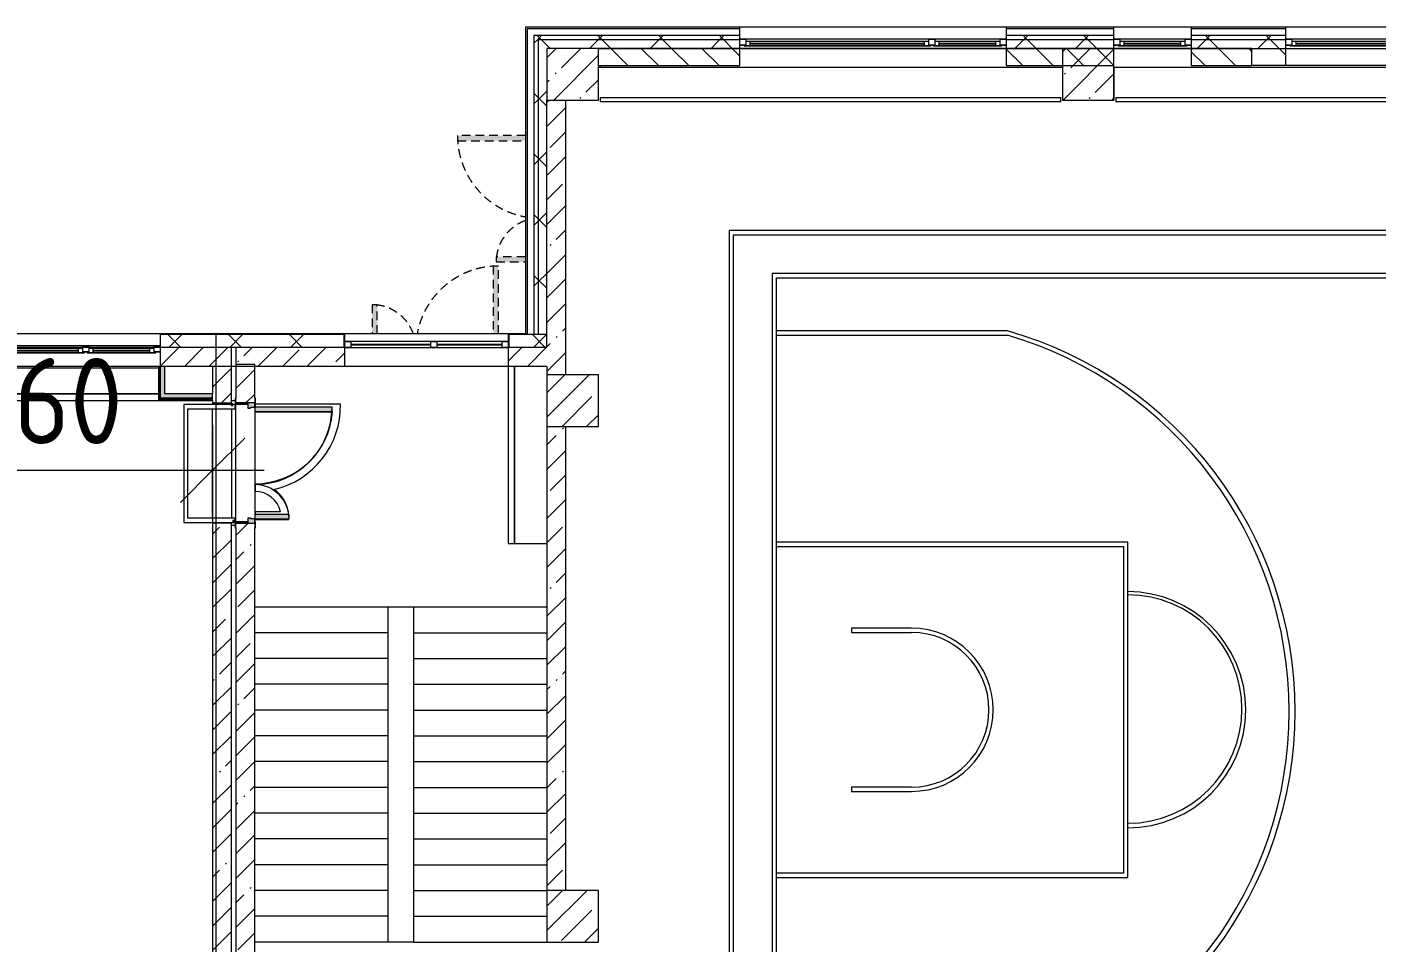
# Model space of a CAD drawing. Header units: millimetres. Extents: x 81663 to 277412, y -8553 to 29000.
# Drawn here: x 184338 to 200038, y 16700 to 27350 of the extents above; entities that cross this region are included whole.
import ezdxf

# ---------------------------------------------------------------- set-up
doc = ezdxf.new("R2010")
doc.units = ezdxf.units.MM
doc.linetypes.add('200_ШТРИХ__ш1_п0_6_', pattern=[160, 100, -60])
for name, color, linetype, lineweight in [('A-ANNO-DIMS', 7, 'Continuous', 9), ('A-ANNO-DIMS-500', 7, 'Continuous', 9), ('A-DETL-MBND', 7, '200_ШТРИХ__ш1_п0_6_', 9), ('A-GLAZ-2', 7, 'Continuous', 5), ('A-WALL', 7, 'Continuous', 9), ('A-WALL-4', 7, 'Continuous', 5), ('I-WALL-3', 7, 'Continuous', 5), ('S-COLS-1', 7, 'Continuous', 5), ('S-STRS-2', 7, 'Continuous', 5), ('Оси', 7, 'Continuous', 9)]:
    doc.layers.add(name, color=color, linetype=linetype, lineweight=lineweight)
for name, color, linetype, lineweight, true_color in [('A-DOOR-2', 7, 'Continuous', 5, 0xe2e2e2), ('A-DOOR-3', 7, 'Continuous', 5, 0xaaaaaa), ('A-DOOR-FRAM-1', 7, 'Continuous', 5, 0xe2e2e2), ('A-DOOR-FRAM-3', 7, 'Continuous', 5, 0xaaaaaa), ('A-FLOR-2', 7, 'Continuous', 5, 0xaaaaaa), ('I-WALL-2', 7, 'Continuous', 9, 0xe7e7e7)]:
    doc.layers.add(name, color=color, linetype=linetype, lineweight=lineweight, true_color=true_color)
doc.styles.add('ISOCPEUR_3', font='isocpeur.ttf', dxfattribs={"width": 0.9, "height": 1000})
doc.dimstyles.new('ISO-2_0_0_9К_Средний_округл2_1', dxfattribs={"dimscale": 304.8, "dimtxt": 995.981176, "dimasz": 2.46063, "dimexe": 1.968504, "dimexo": 0, "dimgap": 0, "dimtad": 1, "dimdec": 0, "dimrnd": 10, "dimzin": 0, "dimdsep": 46, "dimtxsty": 'ISOCPEUR_3', "dimblk1": 'OBLIQUE', "dimblk2": 'OBLIQUE', "dimsah": 1, "dimcen": 0.09, "dimdle": 1.968504, "dimazin": 0, "dimtfac": 1, "dimtdec": 4, "dimtix": 1, "dimtmove": 0, "dimatfit": 3, "dimfxl": 1, "dimtvp": 1, "dimtolj": 1, "dimtzin": 0, "dimarcsym": 2})
pattern_1 = [(45, (148228.23, 0), (-285.123, 285.123), []), (45, (148513.35, 0), (-285.123, 285.123), [504.031, -100.806, 16.764, -84.042])]
pattern_2 = [(45, (148228.23, 0), (-353.5534, 353.5534), []), (135, (148228.23, 0), (-353.5534, -353.5534), [])]
pattern_3 = [(45, (148228.2, 0), (-530.33, 530.33), []), (135, (148228.2, 0), (-530.33, -530.33), [])]

# ---------------------------------------------------------------- blocks, each defined once
blk = doc.blocks.new('BSC_Колонна _Прямоугольная - 600х600-V28-2_5_3_птичка')
at = {"layer": 'S-COLS-1'}
h = blk.add_hatch(dxfattribs=at)
h.set_pattern_fill('FP_66', color=256, style=0, pattern_type=2)
h.set_pattern_definition([(45, (-42460, -26800), (-285.123, 285.123), []), (45, (-42174.88, -26800), (-285.123, 285.123), [504.031, -100.806, 16.764, -84.042])])
h.paths.add_polyline_path([(-300, -300), (300, -300), (300, 300), (-300, 300)])
for p, q in [((300, 300), (-300, 300)), ((-300, 300), (-300, -300)), ((300, -300), (300, 300)), ((-300, -300), (300, -300))]:
    blk.add_line(p, q, dxfattribs=at)
blk = doc.blocks.new('BSC_Колонна _Прямоугольная - 600х600-V41-2_5_3_птичка')
at = {"layer": 'S-COLS-1'}
h = blk.add_hatch(dxfattribs=at)
h.set_pattern_fill('FP_78', color=256, style=0, pattern_type=2)
h.set_pattern_definition([(45, (-42460, -17000), (-285.123, 285.123), []), (45, (-42174.88, -17000), (-285.123, 285.123), [504.031, -100.806, 16.764, -84.042])])
h.paths.add_polyline_path([(-300, -300), (300, -300), (300, 300), (-300, 300)])
for p, q in [((300, 300), (-300, 300)), ((-300, 300), (-300, -300)), ((300, -300), (300, 300)), ((-300, -300), (300, -300))]:
    blk.add_line(p, q, dxfattribs=at)
blk = doc.blocks.new('BSC_Колонна _Прямоугольная - 600х600-V42-2_5_3_птичка')
at = {"layer": 'S-COLS-1'}
h = blk.add_hatch(dxfattribs=at)
h.set_pattern_fill('FP_79', color=256, style=0, pattern_type=2)
h.set_pattern_definition([(45, (-42460, -23000), (-285.123, 285.123), []), (45, (-42174.88, -23000), (-285.123, 285.123), [504.031, -100.806, 16.764, -84.042])])
h.paths.add_polyline_path([(-300, -300), (300, -300), (300, 300), (-300, 300), (-300, -210)])
for p, q in [((300, 300), (-300, 300)), ((-300, 300), (-300, -300)), ((300, -300), (300, 300)), ((-300, -300), (300, -300))]:
    blk.add_line(p, q, dxfattribs=at)
blk = doc.blocks.new('120_Окно_СКБ_2Ст - 120_Окно_СКБ_2Ст 3100х2500 _мал_створка слева_ 2-19089248-2_5_3_птичка')
at = {"layer": 'A-GLAZ-2'}
for p, q in [((-1550, -75), (-1550, -5)), ((-1550, -5), (-1480, -5)), ((1550, -5), (-1550, -5)), ((-1480, -75), (-1550, -75)), ((-1550, -75), (-1500, -75)), ((-1480, -75), (-1500, -75)), ((-1500, -75), (-1500, -85)), ((-1500, -85), (670, -85)), ((670, -85), (-1500, -85)), ((-1480, -5), (-1480, -75)), ((650, -35), (-1480, -35)), ((-1480, -35), (-1480, -75)), ((-1430, -85), (-1430, -35)), ((-1430, -55), (600, -55)), ((600, -65), (-1430, -65)), ((600, -85), (600, -35)), ((650, -75), (650, -5)), ((650, -5), (720, -5)), ((650, -75), (650, -35)), ((720, -75), (650, -75)), ((670, -75), (650, -75)), ((670, -75), (700, -75)), ((670, -85), (670, -75)), ((720, -75), (700, -75)), ((700, -75), (700, -85)), ((700, -85), (1500, -85)), ((1500, -85), (700, -85)), ((720, -5), (720, -75)), ((1480, -35), (720, -35)), ((720, -35), (720, -75)), ((770, -85), (770, -35)), ((770, -55), (1430, -55)), ((1430, -65), (770, -65)), ((1430, -85), (1430, -35)), ((1480, -75), (1480, -5)), ((1480, -5), (1550, -5)), ((1480, -75), (1480, -35)), ((1550, -75), (1480, -75)), ((1500, -75), (1480, -75)), ((1500, -75), (1550, -75)), ((1500, -85), (1500, -75)), ((1550, -5), (1550, -75))]:
    blk.add_line(p, q, dxfattribs=at)
blk = doc.blocks.new('120_Окно_СКБ_1Ст - 120_Окно_СКБ_1Ст 900х2500_h_-19906774-2_5_3_птичка')
at = {"layer": 'A-GLAZ-2'}
for p, q in [((-450, -75), (-450, -5)), ((-450, -5), (-380, -5)), ((450, -5), (-450, -5)), ((-380, -75), (-450, -75)), ((-450, -75), (-400, -75)), ((-380, -75), (-400, -75)), ((-400, -75), (-400, -85)), ((-400, -85), (400, -85)), ((400, -85), (-400, -85)), ((-380, -5), (-380, -75)), ((380, -35), (-380, -35)), ((-380, -35), (-380, -75)), ((-330, -85), (-330, -35)), ((-330, -55), (330, -55)), ((330, -65), (-330, -65)), ((330, -85), (330, -35)), ((380, -75), (380, -5)), ((380, -5), (450, -5)), ((380, -75), (380, -35)), ((450, -75), (380, -75)), ((400, -75), (380, -75)), ((400, -75), (450, -75)), ((400, -85), (400, -75)), ((450, -5), (450, -75))]:
    blk.add_line(p, q, dxfattribs=at)
blk = doc.blocks.new('120_Окно_СКБ_2Ст - 120_Окно_СКБ_2Ст 3100х2500 _мал_створка слева_ 2-22446355-2_5_3_птичка')
at = {"layer": 'A-GLAZ-2'}
for p, q in [((-1550, -127), (-1550, -57)), ((-1550, -57), (-1480, -57)), ((1550, -57), (-1550, -57)), ((-1480, -127), (-1550, -127)), ((-1550, -127), (-1500, -127)), ((-1480, -127), (-1500, -127)), ((-1500, -127), (-1500, -137)), ((-1500, -137), (670, -137)), ((670, -137), (-1500, -137)), ((-1480, -57), (-1480, -127)), ((650, -87), (-1480, -87)), ((-1480, -87), (-1480, -127)), ((-1430, -137), (-1430, -87)), ((-1430, -107), (600, -107)), ((600, -117), (-1430, -117)), ((600, -137), (600, -87)), ((650, -127), (650, -57)), ((650, -57), (720, -57)), ((650, -127), (650, -87)), ((720, -127), (650, -127)), ((670, -127), (650, -127)), ((670, -127), (700, -127)), ((670, -137), (670, -127)), ((720, -127), (700, -127)), ((700, -127), (700, -137)), ((700, -137), (1500, -137)), ((1500, -137), (700, -137)), ((720, -57), (720, -127)), ((1480, -87), (720, -87)), ((720, -87), (720, -127)), ((770, -137), (770, -87)), ((770, -107), (1430, -107)), ((1430, -117), (770, -117)), ((1430, -137), (1430, -87)), ((1480, -127), (1480, -57)), ((1480, -57), (1550, -57)), ((1480, -127), (1480, -87)), ((1550, -127), (1480, -127)), ((1500, -127), (1480, -127)), ((1500, -127), (1550, -127)), ((1500, -137), (1500, -127)), ((1550, -57), (1550, -127))]:
    blk.add_line(p, q, dxfattribs=at)
blk = doc.blocks.new('120_Окно_СКБ_2Ст - 120_Окно_СКБ_2Ст 1900х2400 глухое-23537524-2_5_3_птичка')
at = {"layer": 'A-GLAZ-2'}
for p, q in [((-950, 5), (-950, 75)), ((-950, 75), (-880, 75)), ((950, 75), (-950, 75)), ((-880, 5), (-950, 5)), ((-950, 5), (950, 5)), ((-880, 75), (-880, 5)), ((-120, 45), (-880, 45)), ((-120, 35), (-880, 35)), ((-120, 5), (-120, 75)), ((-120, 75), (-50, 75)), ((-50, 5), (-120, 5)), ((-50, 75), (-50, 5)), ((880, 45), (-50, 45)), ((880, 35), (-50, 35)), ((880, 5), (880, 75)), ((880, 75), (950, 75)), ((950, 5), (880, 5)), ((950, 75), (950, 5))]:
    blk.add_line(p, q, dxfattribs=at)
blk = doc.blocks.new('110_Дверь_СКБ_2Ст_Наружная - ДН-1_л__ Двухстворчатая 1350 х3200 _ЛК_ в свету с верхним остеклением 2-22448815-2_5_3_птичка')
at = {"layer": 'A-DETL-MBND'}
for points in [[(755, 79), (755, 869), (695, 869), (695, 79)], [(-655, 79), (-655, 419), (-715, 419), (-715, 79)]]:
    blk.add_hatch(color=256, dxfattribs=at).paths.add_polyline_path(points)
for p, q in [((755, 869), (695, 869)), ((695, 869), (695, 79)), ((755, 79), (755, 869)), ((-715, 419), (-715, 79)), ((-655, 419), (-715, 419)), ((-655, 79), (-655, 419))]:
    blk.add_line(p, q, dxfattribs=at)
for centre, radius, start, end in [((755, -91), 960, 90, 169.7202), ((-715, -91), 510, 19.6305, 90)]:
    blk.add_arc(centre, radius, start, end, dxfattribs=at)
blk = doc.blocks.new('110_Дверь_СКБ_2Ст - Д-1 Лестничная клетка EIS60-24280000-2_5_3_птичка')
at = {"layer": 'A-DOOR-2'}
for points in [[(-637.5, 1010), (-637.5, 110), (-587.5, 110), (-587.5, 1010)], [(612.5, 510), (612.5, 110), (662.5, 110), (662.5, 510)], [(712.5, 30), (697.5, 30), (697.5, -110), (712.5, -110)]]:
    blk.add_hatch(color=256, dxfattribs=at).paths.add_polyline_path(points)
h = blk.add_hatch(color=256, dxfattribs=at)
h.paths.add_polyline_path([(712.5, 110), (662.5, 110), (662.5, 60), (652.5, 60), (652.5, 30), (712.5, 30), (712.5, 39.7)])
h.paths.add_polyline_path([(-687.5, 110), (-687.5, 30), (-627.5, 30), (-627.5, 60), (-637.5, 60), (-637.5, 110)])
at = {"layer": 'A-DOOR-FRAM-1'}
for points in [[(-742.5, 118), (-742.5, 110), (-672.5, 110), (-672.5, 118)], [(-672.5, 30), (-687.5, 30), (-687.5, -110), (-672.5, -110)], [(697.5, 118), (697.5, 110), (767.5, 110), (767.5, 118)], [(-672.5, -110), (-742.5, -110), (-742.5, -118), (-672.5, -118)], [(697.5, -110), (697.5, -118), (767.5, -118), (767.5, -110)]]:
    blk.add_hatch(color=256, dxfattribs=at).paths.add_polyline_path(points)
at = {"layer": 'A-DOOR-3'}
for p, q in [((-637.5, 1010), (-637.5, 110)), ((-587.5, 1010), (-637.5, 1010)), ((-587.5, 110), (-587.5, 1010)), ((662.5, 510), (612.5, 510)), ((612.5, 510), (612.5, 110)), ((662.5, 110), (662.5, 510)), ((-637.5, 110), (-587.5, 110)), ((612.5, 110), (662.5, 110))]:
    blk.add_line(p, q, dxfattribs=at)
for centre, radius, start, end in [((-637.5, 110), 900, 0, 90), ((662.5, 110), 400, 90, 180)]:
    blk.add_arc(centre, radius, start, end, dxfattribs=at)
at = {"layer": 'A-DOOR-FRAM-3'}
for p, q in [((-672.5, 118), (-742.5, 118)), ((-742.5, 118), (-742.5, 110)), ((-742.5, 110), (-672.5, 110)), ((-637.5, 110), (-687.5, 110)), ((-687.5, 110), (-687.5, 30)), ((-687.5, 30), (-627.5, 30)), ((-672.5, 30), (-687.5, 30)), ((-687.5, 30), (-687.5, -110)), ((-672.5, 110), (-672.5, 118)), ((-672.5, -110), (-672.5, 30)), ((-637.5, 60), (-637.5, 110)), ((-627.5, 60), (-637.5, 60)), ((-627.5, 30), (-627.5, 60)), ((662.5, 60), (652.5, 60)), ((652.5, 60), (652.5, 30)), ((652.5, 30), (712.5, 30)), ((662.5, 110), (662.5, 60)), ((712.5, 110), (662.5, 110)), ((767.5, 118), (697.5, 118)), ((697.5, 118), (697.5, 110)), ((697.5, 110), (767.5, 110)), ((712.5, 30), (697.5, 30)), ((697.5, 30), (697.5, -110)), ((712.5, 30), (712.5, 110)), ((712.5, -110), (712.5, 30)), ((767.5, 110), (767.5, 118)), ((-672.5, -110), (-742.5, -110)), ((-742.5, -110), (-742.5, -118)), ((-742.5, -118), (-672.5, -118)), ((-687.5, -110), (-672.5, -110)), ((-672.5, -118), (-672.5, -110)), ((697.5, -110), (712.5, -110)), ((767.5, -110), (697.5, -110)), ((697.5, -110), (697.5, -118)), ((697.5, -118), (767.5, -118)), ((767.5, -118), (767.5, -110))]:
    blk.add_line(p, q, dxfattribs=at)
blk = doc.blocks.new('110_Дверь_СКБ_2Ст_Наружная - ДН-1_л__ Двухстворчатая 1350 х3200 _ЛК_ в свету с верхним остеклением EI30-23529464-2_5_3_птичка')
at = {"layer": 'A-DETL-MBND'}
for points in [[(695, 512), (695, 125), (755, 125), (755, 915), (695, 915)], [(-715, 125), (-655, 125), (-655, 465), (-715, 465)]]:
    blk.add_hatch(color=256, dxfattribs=at).paths.add_polyline_path(points)
for p, q in [((755, 915), (695, 915)), ((695, 915), (695, 125)), ((755, 125), (755, 915)), ((-715, 465), (-715, 125)), ((-655, 465), (-715, 465)), ((-655, 125), (-655, 465))]:
    blk.add_line(p, q, dxfattribs=at)
for centre, radius, start, end in [((755, -45), 960, 90, 169.737), ((-715, -45), 510, 19.5984, 90)]:
    blk.add_arc(centre, radius, start, end, dxfattribs=at)
blk = doc.blocks.new('Зашивка приборов отопления22 - Зашивка приборов отопления-33321747-2_5_3_птичка')
at = {"layer": 'A-WALL-4'}
for p, q in [((37288, 26888), (34188, 26888)), ((34188, 26567), (37268, 26567)), ((37268, 26567), (34188, 26567)), ((34188, 26492), (37268, 26492))]:
    blk.add_line(p, q, dxfattribs=at)
blk = doc.blocks.new('Зашивка приборов отопления28 - Зашивка приборов отопления-33322877-2_5_3_птичка')
at = {"layer": 'A-WALL-4'}
for p, q in [((75401, 486), (73341, 486)), ((73341, 486), (73341, 411)), ((73341, 411), (73341, 36)), ((75401, 411), (73341, 411)), ((73341, 411), (73341, 36)), ((73341, 411), (75401, 411))]:
    blk.add_line(p, q, dxfattribs=at)
blk = doc.blocks.new('DIMBLOCK47-2_5_3_птичка')
at = {"layer": 'A-ANNO-DIMS-500'}
for p, q in [((186498, 22721), (186498, 21591)), ((186498, 22191), (186498, 22721)), ((181838, 22600), (181838, 21591)), ((181838, 22191), (181838, 22600)), ((181238, 22191), (187098, 22191))]:
    blk.add_line(p, q, dxfattribs=at)
at = {"layer": 'A-ANNO-DIMS-500', "lineweight": 20}
for p, q in [((181838, 22191), (182213, 22566)), ((186498, 22191), (186873, 22566)), ((181838, 22191), (181463, 21816)), ((186498, 22191), (186123, 21816))]:
    blk.add_line(p, q, dxfattribs=at)
at = {"layer": 'A-ANNO-DIMS-500', "color": 0, "insert": (182856, 23497), "char_height": 1000, "width": 3148.83, "attachment_point": 1, "line_spacing_factor": 1.149209, "style": 'ISOCPEUR_3'}
blk.add_mtext('4660', dxfattribs=at)
blk = doc.blocks.new('_Oblique')
at = {"color": 0, "linetype": 'ByBlock', "lineweight": -2}
blk.add_line((-0.5, -0.5), (0.5, 0.5), dxfattribs=at)

msp = doc.modelspace()

# ---------------------------------------------------------------- hatches: boundary and pattern name
at = {"layer": 'A-WALL-4'}
h = msp.add_hatch(dxfattribs=at)
h.set_pattern_fill('FP_48', color=256, style=0, pattern_type=2)
h.set_pattern_definition(pattern_2)
h.paths.add_polyline_path([(233088.2, 27200), (233088.2, 27250), (228578.2, 27250), (228578.2, 27200), (232416.9, 27200)])
h.paths.add_polyline_path([(224996.7, 27200), (226078.2, 27200), (226078.2, 27250), (224568.2, 27250), (224568.2, 27200)])
h.paths.add_polyline_path([(212408.2, 27200), (213488.2, 27200), (213488.2, 27250), (212408.2, 27250)])
h.paths.add_polyline_path([(215721.5, 27200), (216188.2, 27200), (216185.3, 27250), (214388.2, 27250), (214388.2, 27200), (214794, 27200)])
h.paths.add_polyline_path([(217088.2, 27200), (222468.2, 27200), (222468.2, 27250), (217088.2, 27250)])
h.paths.add_polyline_path([(204591.3, 27200), (205388.2, 27200), (205388.2, 27250), (204138.1, 27250), (204138.1, 27200)])
h.paths.add_polyline_path([(202736.2, 27200), (203238.1, 27200), (203238.1, 27250), (202088.4, 27250), (202088.4, 27200)])
h.paths.add_polyline_path([(208088.2, 27200), (209268.2, 27200), (209268.2, 27250), (208088.2, 27250)])
h.paths.add_polyline_path([(198098.6, 27200), (198988.4, 27200), (198988.4, 27250), (197888.5, 27250), (197888.5, 27200)])
h.paths.add_polyline_path([(196988.5, 27200), (196988.5, 27250), (195735.2, 27250), (195735.2, 27200), (196243.6, 27200)])
h.paths.add_polyline_path([(192635.2, 27200), (192635.2, 27250), (190238.2, 27250), (190238.2, 27200), (191606, 27200)])
h = msp.add_hatch(dxfattribs=at)
h.set_pattern_fill('FP_48', color=256, style=0, pattern_type=2)
h.set_pattern_definition(pattern_2)
h.paths.add_polyline_path([(190288.2, 23770), (190288.2, 27200), (190238.2, 27200), (190238.2, 23770)])
h = msp.add_hatch(dxfattribs=at)
h.set_pattern_fill('FP_48', color=256, style=0, pattern_type=2)
h.set_pattern_definition(pattern_2)
h.paths.add_polyline_path([(232428.2, 27100), (233088.2, 27100), (233088.2, 27200), (228578.2, 27200), (228578.2, 27100), (232416.9, 27100)])
h.paths.add_polyline_path([(214794, 27100), (216188.2, 27100), (216185.3, 27200), (214388.2, 27200), (214388.2, 27100)])
h.paths.add_polyline_path([(213488.2, 27100), (213488.2, 27200), (212408.2, 27200), (212408.2, 27100), (213183.4, 27100)])
h.paths.add_polyline_path([(226078.2, 27100), (226078.2, 27200), (224568.2, 27200), (224568.2, 27100), (225924.2, 27100)])
h.paths.add_polyline_path([(217088.2, 27100), (222468.2, 27100), (222468.2, 27200), (217088.2, 27200)])
h.paths.add_polyline_path([(209228.9, 27100), (209268.2, 27100), (209268.2, 27200), (208088.2, 27200), (208088.2, 27100), (208983.4, 27100)])
h.paths.add_polyline_path([(202088.4, 27100), (203238.1, 27100), (203238.1, 27200), (202088.4, 27200)])
h.paths.add_polyline_path([(205055, 27100), (205388.2, 27100), (205388.2, 27200), (204138.1, 27200), (204138.1, 27100), (204591.3, 27100)])
h.paths.add_polyline_path([(196988.5, 27100), (196988.5, 27200), (195735.2, 27200), (195735.2, 27100), (196243.6, 27100)])
h.paths.add_polyline_path([(192635.2, 27100), (192635.2, 27200), (190288.2, 27200), (190288.2, 27100), (191606, 27100)])
h.paths.add_polyline_path([(197888.5, 27100), (198988.4, 27100), (198988.4, 27200), (197888.5, 27200)])
h = msp.add_hatch(dxfattribs=at)
h.set_pattern_fill('FP_48', color=256, style=0, pattern_type=2)
h.set_pattern_definition(pattern_2)
h.paths.add_polyline_path([(190388.2, 23770), (190388.2, 27100), (190288.2, 27100), (190288.2, 23770)])
h = msp.add_hatch(dxfattribs=at)
h.set_pattern_fill('FP_58', color=256, style=0, pattern_type=2)
h.set_pattern_definition([(135, (148228.23, 0), (-176.7767, -176.7767), [])])
h.paths.add_polyline_path([(198098.6, 26900), (198593, 26900), (198593, 27100), (197888.5, 27100), (197888.5, 26900)])
h.paths.add_polyline_path([(191606, 26900), (192635.2, 26900), (192635.2, 27100), (190988.2, 27100), (190988.2, 26900)])
h.paths.add_polyline_path([(195735.2, 26900), (196988.5, 26900), (196988.5, 27100), (195735.2, 27100)])
h = msp.add_hatch(dxfattribs=at)
h.set_pattern_fill('FP_48', color=256, style=0, pattern_type=2)
h.set_pattern_definition(pattern_2)
h.paths.add_polyline_path([(190214.7, 23620), (190388.2, 23620), (190388.2, 23770), (189946.2, 23770), (189946.2, 23620)])
h.paths.add_polyline_path([(182788.2, 23620), (182788.2, 23770), (182068.2, 23770), (182068.2, 23620), (182330.8, 23620)])
h.paths.add_polyline_path([(185888.2, 23620), (188030.2, 23620), (188030.2, 23770), (185888.2, 23770)])
at = {"layer": 'I-WALL-2'}
for points in [[(185893.2, 23029), (185943.2, 23029), (185943.2, 23399), (185893.2, 23399), (185893.2, 23368.5)], [(185943.2, 23029), (186498.2, 23029), (186498.2, 23079), (185943.2, 23079)]]:
    msp.add_hatch(color=256, dxfattribs=at).paths.add_polyline_path(points)
at = {"layer": 'I-WALL-3'}
h = msp.add_hatch(dxfattribs=at)
h.set_pattern_fill('FP_59', color=256, style=0, pattern_type=2)
h.set_pattern_definition([(135, (148228.23, 0), (-353.5534, -353.5534), [])])
h.paths.add_polyline_path([(229634.3, 26900), (232428.2, 26900), (232428.2, 27100), (229378.2, 27100), (229378.2, 26900)])
h.paths.add_polyline_path([(228878.2, 26900), (228878.2, 27100), (228578.2, 27100), (228578.2, 26900), (228706.8, 26900)])
h.paths.add_polyline_path([(218504.1, 26900), (218538.2, 26900), (218538.2, 27100), (217088.2, 27100), (217088.2, 26900), (217576.5, 26900)])
h.paths.add_polyline_path([(219431.6, 26900), (221768.2, 26900), (221768.2, 27100), (219038.2, 27100), (219038.2, 26900)])
h.paths.add_polyline_path([(214988.2, 26900), (216188.2, 26900), (216185.3, 27100), (214988.2, 27100)])
h.paths.add_polyline_path([(224568.2, 26900), (224978.2, 26900), (224978.2, 27100), (224568.2, 27100)])
h.paths.add_polyline_path([(226078.2, 26900), (226078.2, 27100), (225478.2, 27100), (225478.2, 26900), (225924.2, 26900)])
h.paths.add_polyline_path([(222468.2, 26900), (222468.2, 27100), (222268.2, 27100), (222268.2, 26900)])
h.paths.add_polyline_path([(204138.1, 26900), (205388.2, 26900), (205388.2, 27100), (204138.1, 27100)])
h.paths.add_polyline_path([(208088.2, 26900), (209288.2, 26900), (209288.2, 27100), (208088.2, 27100)])
h.paths.add_polyline_path([(202736.2, 26900), (203238.1, 26900), (203238.1, 27100), (202088.4, 27100), (202088.4, 26900)])
h.paths.add_polyline_path([(212693, 26900), (213488.2, 26900), (213488.2, 27100), (212388.2, 27100), (212388.2, 26900)])
h.paths.add_polyline_path([(198593, 26900), (198988.4, 26900), (198988.4, 27100), (198593, 27100)])
h = msp.add_hatch(dxfattribs=at)
h.set_pattern_fill('FP_56', color=256, style=0, pattern_type=2)
h.set_pattern_definition(pattern_1)
h.paths.add_polyline_path([(190608.2, 23300), (190608.2, 26500), (190388.2, 26500), (190388.2, 23300)])
h = msp.add_hatch(dxfattribs=at)
h.set_pattern_fill('FP_56', color=256, style=0, pattern_type=2)
h.set_pattern_definition(pattern_1)
h.paths.add_polyline_path([(186040.9, 23400), (186718.2, 23400), (186718.2, 23620), (185888.2, 23620), (185888.2, 23400)])
h.paths.add_polyline_path([(181838.2, 23400), (182788.2, 23400), (182788.2, 23620), (181838.2, 23620)])
h = msp.add_hatch(dxfattribs=at)
h.set_pattern_fill('FP_56', color=256, style=0, pattern_type=2)
h.set_pattern_definition(pattern_1)
h.paths.add_polyline_path([(190388.2, 23400), (190388.2, 23620), (189938.2, 23620), (189938.2, 23400), (190214.7, 23400)])
h.paths.add_polyline_path([(187895.9, 23400), (188038.2, 23400), (188033.2, 23620), (186768.2, 23620), (186768.2, 23400), (186968.4, 23400)])
h = msp.add_hatch(dxfattribs=at)
h.set_pattern_fill('FP_56', color=256, style=0, pattern_type=2)
h.set_pattern_definition(pattern_1)
h.paths.add_polyline_path([(186498.2, 11200), (186718.2, 11200), (186718.2, 12125), (186498.2, 12125), (186498.2, 11221)])
h.paths.add_polyline_path([(186718.2, 13525), (186718.2, 21575), (186498.2, 21575), (186498.2, 13525)])
h.paths.add_polyline_path([(186718.2, 22975), (186718.2, 23400), (186498.2, 23400), (186498.2, 22975)])
h = msp.add_hatch(dxfattribs=at)
h.set_pattern_fill('FP_56', color=256, style=0, pattern_type=2)
h.set_pattern_definition(pattern_1)
h.paths.add_polyline_path([(186968.4, 10450), (186988.2, 10450), (186988.2, 12125), (186768.2, 12125), (186768.2, 10450)])
h.paths.add_polyline_path([(186768.2, 13525), (186988.2, 13525), (186988.2, 21575), (186768.2, 21575), (186768.2, 13534.8)])
h.paths.add_polyline_path([(186988.2, 22975), (186988.2, 23420.3), (186768.2, 23420.3), (186768.2, 22975), (186968.4, 22975)])
h = msp.add_hatch(dxfattribs=at)
h.set_pattern_fill('FP_160', color=256, style=0, pattern_type=2)
h.set_pattern_definition(pattern_3)
h.paths.add_polyline_path([(185880.7, 23004), (186498.2, 23004), (186498.2, 23016.5), (185880.7, 23016.5)])
h = msp.add_hatch(dxfattribs=at)
h.set_pattern_fill('FP_160', color=256, style=0, pattern_type=2)
h.set_pattern_definition(pattern_3)
h.paths.add_polyline_path([(186040.9, 23016.5), (186498.2, 23016.5), (186498.2, 23029), (185893.2, 23029), (185893.2, 23016.5), (185943.2, 23016.5)])
h = msp.add_hatch(dxfattribs=at)
h.set_pattern_fill('FP_56', color=256, style=0, pattern_type=2)
h.set_pattern_definition(pattern_1)
h.paths.add_polyline_path([(190608.2, 17300), (190608.2, 22700), (190388.2, 22700), (190388.2, 17300)])
at = {"layer": 'S-COLS-1'}
h = msp.add_hatch(dxfattribs=at)
h.set_pattern_fill('FP_56', color=256, style=0, pattern_type=2)
h.set_pattern_definition(pattern_1)
h.paths.add_polyline_path([(196988.2, 26500), (196988.2, 27100), (196388.2, 27100), (196388.2, 26500)])

# ---------------------------------------------------------------- linework, layer by layer
at = {"layer": 'A-DETL-MBND'}
msp.add_line((186768.2, 23619.7), (186718.2, 23619.7), dxfattribs=at)
at = {"layer": 'A-FLOR-2'}
for p, q in [((191008.2, 26880), (190988.2, 26880)), ((196988.5, 26880), (196988.5, 26500)), ((212868.2, 24981.3), (192511.9, 24981.3)), ((192511.9, 24981.3), (192511.9, 13824.4)), ((192561.9, 13874.4), (192561.9, 24931.3)), ((192561.9, 24931.3), (212818.2, 24931.3)), ((212368.2, 24481.3), (193011.9, 24481.3)), ((193011.9, 24481.3), (193011.9, 14324.4)), ((193061.9, 14374.4), (193061.9, 24431.3)), ((193061.9, 24431.3), (202665, 24431.3)), ((195747.9, 23812.8), (193058.2, 23812.8)), ((193058.2, 23812.8), (193058.2, 23762.8)), ((193058.2, 23762.8), (195747.9, 23762.8)), ((186768.2, 23400), (186718.2, 23400)), ((185868.2, 23380), (182788.2, 23380)), ((182788.2, 23079), (185868.2, 23079)), ((186478.2, 23003), (185868.2, 23003)), ((186713.2, 22954.3), (186161.6, 22954.3)), ((186161.6, 22954.3), (186161.6, 21584.5)), ((186478.2, 23000), (186478.2, 23003)), ((186498.2, 23000), (186478.2, 23000)), ((186760.2, 23000), (186718.2, 23000)), ((186761.6, 22954.3), (186733.2, 22954.3)), ((186761.6, 22904.3), (186761.6, 22954.3)), ((187986.4, 22959.2), (186991.6, 22959.2)), ((186991.6, 22959.2), (186991.6, 22925)), ((186211.6, 21634.5), (186211.6, 22904.3)), ((186211.6, 22904.3), (186761.6, 22904.3)), ((186991.6, 22869.2), (187893.9, 22869.2)), ((186991.6, 22034.2), (186991.6, 21944.2)), ((187288.8, 21708.1), (186991.6, 21708.1)), ((186991.6, 21708.1), (186991.6, 21675)), ((186161.6, 21584.5), (186760.2, 21584.5)), ((186761.6, 21634.5), (186211.6, 21634.5)), ((186717.5, 21550), (186760.2, 21550)), ((186761.6, 21590), (186761.6, 21634.5)), ((186991.6, 21625), (186991.6, 21618.1)), ((186991.6, 21618.1), (187386.1, 21618.1)), ((197147.9, 21352.8), (193058.2, 21352.8)), ((193058.2, 21352.8), (193058.2, 21302.8)), ((197147.9, 17452.8), (197147.9, 21352.8)), ((193058.2, 21302.8), (197097.9, 21302.8)), ((197097.9, 21302.8), (197097.9, 17502.8)), ((193933.2, 20352.8), (193933.2, 20302.8)), ((194633.2, 20352.8), (193933.2, 20352.8)), ((193933.2, 20302.8), (194633.2, 20302.8)), ((194633.2, 18502.8), (193933.2, 18502.8)), ((193933.2, 18502.8), (193933.2, 18452.8)), ((193933.2, 18452.8), (194633.2, 18452.8)), ((197097.9, 17502.8), (193058.2, 17502.8)), ((193058.2, 17502.8), (193058.2, 17452.8)), ((193058.2, 17452.8), (197147.9, 17452.8))]:
    msp.add_line(p, q, dxfattribs=at)
for centre, radius, start, end in [((194493.2, 19382.8), 4604.2, 285.81331, 74.18669), ((194463.7, 19382.8), 4564.4, 286.34112, 73.65888), ((186991.6, 22939.2), 995, 282.67054, 1.1511), ((186991.6, 22939.2), 905, 270, 355.56313), ((186991.6, 21639.2), 305, 13.0427, 90), ((186991.6, 21639.2), 395, 5.20117, 56.45952), ((186991.6, 21639.2), 395, 356.92799, 357.93552), ((197147.9, 19402.8), 1375, 270, 90), ((197147.9, 19411.7), 1330, 270, 90), ((194633.2, 19402.8), 950, 270, 90), ((194633.2, 19402.8), 900, 270, 90)]:
    msp.add_arc(centre, radius, start, end, dxfattribs=at)
at = {"layer": 'A-WALL'}
for p, q in [((190158.2, 27330), (190158.2, 23770)), ((192635.2, 27330), (190158.2, 27330)), ((196988.5, 27330), (195735.2, 27330)), ((198988.4, 27330), (197888.5, 27330)), ((190238.2, 27250), (190238.2, 23770)), ((192635.2, 27250), (190238.2, 27250)), ((190288.2, 27200), (190288.2, 23770)), ((192635.2, 27200), (190288.2, 27200)), ((196988.5, 27250), (195735.2, 27250)), ((196988.5, 27200), (195735.2, 27200)), ((198988.4, 27250), (197888.5, 27250)), ((198988.4, 27200), (197888.5, 27200)), ((192635.2, 27100), (190988.2, 27100)), ((190988.2, 27100), (192635.2, 27100)), ((196988.5, 27100), (195735.2, 27100)), ((195735.2, 27100), (196988.5, 27100)), ((198593, 27100), (197888.5, 27100)), ((197888.5, 27100), (198988.4, 27100)), ((198593, 26900), (198593, 27100)), ((188033.2, 23773), (185888.2, 23773)), ((188030.2, 23770), (185888.2, 23770)), ((188030.2, 23620), (188030.2, 23770)), ((188033.2, 23620), (188033.2, 23773)), ((189943.2, 23773), (189943.2, 23620)), ((190158.2, 23773), (189943.2, 23773)), ((189946.2, 23770), (189946.2, 23620)), ((190388.2, 23770), (189946.2, 23770)), ((190138.2, 23778), (190158.2, 23778)), ((186718.2, 23620), (185888.2, 23620)), ((188038.2, 23620), (186768.2, 23620)), ((190388.2, 23620), (189938.2, 23620)), ((185880.7, 23016.5), (185880.7, 23399)), ((185893.2, 23029), (185893.2, 23399)), ((186498.2, 23016.5), (185880.7, 23016.5)), ((186498.2, 23029), (185893.2, 23029)), ((186498.2, 23004), (186498.2, 23079))]:
    msp.add_line(p, q, dxfattribs=at)
at = {"layer": 'A-WALL-4'}
for p, q in [((190138.2, 27350), (190138.2, 23778)), ((190138.2, 27350), (203238.1, 27350)), ((192635.2, 27100), (192635.2, 27350)), ((195735.2, 27350), (195735.2, 27100)), ((196988.5, 27100), (196988.5, 27350)), ((197888.5, 27350), (197888.5, 27100)), ((198988.4, 27100), (198988.4, 27350)), ((192635.2, 26900), (192635.2, 27100)), ((195735.2, 27100), (192635.2, 27100)), ((195735.2, 27100), (195735.2, 26900)), ((196988.5, 26900), (196988.5, 27100)), ((197888.5, 27100), (196988.5, 27100)), ((197888.5, 27100), (197888.5, 26900)), ((190988.2, 26900), (192635.2, 26900)), ((195735.2, 26900), (196988.5, 26900)), ((197888.5, 26900), (198593, 26900)), ((190388.2, 23620), (190388.2, 26500)), ((190138.2, 23778), (182088.2, 23778)), ((185888.2, 23778), (185888.2, 23620)), ((188038.2, 23620), (188038.2, 23778)), ((189938.2, 23778), (189938.2, 23620)), ((186768.2, 23620), (182068.2, 23620)), ((186713.2, 22965), (186713.2, 22945)), ((186733.2, 22965), (186713.2, 22965)), ((186713.2, 22945), (186733.2, 22945)), ((186733.2, 22945), (186733.2, 22965)), ((186753.2, 21605), (186733.2, 21605)), ((186733.2, 21605), (186733.2, 21585)), ((186733.2, 21585), (186753.2, 21585)), ((186753.2, 21585), (186753.2, 21605))]:
    msp.add_line(p, q, dxfattribs=at)
at = {"layer": 'I-WALL-3'}
for p, q in [((192635.2, 27100), (195735.2, 27100)), ((196988.5, 27100), (197888.5, 27100)), ((198988.4, 26900), (198988.4, 27100)), ((198988.4, 27100), (202088.4, 27100)), ((191008.2, 26900), (191008.2, 26880)), ((196388.2, 26880), (191008.2, 26880)), ((202388.2, 26880), (196988.2, 26880)), ((214388.2, 26900), (198593, 26900)), ((190608.2, 23300), (190608.2, 26500)), ((191009.2, 26530), (196368.2, 26530)), ((191009.2, 26530), (191009.2, 26480)), ((196368.2, 26480), (191009.2, 26480)), ((196368.2, 26480), (196368.2, 26530)), ((197009.5, 26529), (202367.2, 26529)), ((197009.5, 26529), (197009.5, 26479)), ((202367.2, 26479), (197009.5, 26479)), ((185888.2, 23620), (185888.2, 23400)), ((186718.2, 22965), (186718.2, 23620)), ((186768.2, 23620), (186768.2, 23030)), ((188038.2, 23400), (188038.2, 23620)), ((189938.2, 23620), (189938.2, 23400)), ((186718.2, 23400), (181838.2, 23400)), ((185868.2, 23399), (185868.2, 23004)), ((185943.2, 23399), (185868.2, 23399)), ((185943.2, 23079), (185943.2, 23399)), ((186498.2, 23400), (186498.2, 23079)), ((186988.2, 23420.3), (186768.2, 23420.3)), ((190388.2, 23400), (186768.2, 23400)), ((186988.2, 23030), (186988.2, 23420.3)), ((190388.2, 23400), (190388.2, 23300)), ((185868.2, 23004), (186498.2, 23004)), ((186498.2, 23079), (185943.2, 23079)), ((186498.2, 23004), (186498.2, 22954.3)), ((186498.2, 22975), (186718.2, 22975)), ((186768.2, 21590), (186768.2, 22960)), ((186498.2, 21634.5), (186498.2, 22904.3)), ((186718.2, 22904.3), (186718.2, 21634.5)), ((186988.2, 22875), (186988.2, 21675)), ((190388.2, 22700), (190388.2, 17300)), ((190608.2, 17300), (190608.2, 22700)), ((186498.2, 21584.5), (186498.2, 13518)), ((186718.2, 21575), (186498.2, 21575)), ((186718.2, 11200), (186718.2, 21584.5)), ((186768.2, 21520), (186768.2, 13580)), ((186988.2, 15200), (186988.2, 21520))]:
    msp.add_line(p, q, dxfattribs=at)
at = {"layer": 'S-COLS-1'}
for p, q in [((196988.2, 27100), (196388.2, 27100)), ((196388.2, 27100), (196388.2, 26500)), ((196988.2, 26500), (196988.2, 27100)), ((196388.2, 26500), (196988.2, 26500))]:
    msp.add_line(p, q, dxfattribs=at)
at = {"layer": 'S-STRS-2'}
for p, q in [((186988.2, 22875), (186988.2, 21675)), ((186988.2, 20600), (188838.2, 20600)), ((188538.2, 20600), (188538.2, 20300)), ((188838.2, 20600), (190388.2, 20600)), ((188838.2, 20300), (188838.2, 20600)), ((188838.2, 20600), (190388.2, 20600)), ((188538.2, 20300), (186988.2, 20300)), ((188538.2, 20300), (186988.2, 20300)), ((188538.2, 20300), (188538.2, 20000)), ((188838.2, 20000), (188838.2, 20300)), ((188838.2, 20300), (190388.2, 20300)), ((188838.2, 20300), (190388.2, 20300)), ((188538.2, 20000), (186988.2, 20000)), ((188538.2, 20000), (186988.2, 20000)), ((188538.2, 20000), (188538.2, 19700)), ((188838.2, 19700), (188838.2, 20000)), ((188838.2, 20000), (190388.2, 20000)), ((188838.2, 20000), (190388.2, 20000)), ((188538.2, 19700), (186988.2, 19700)), ((188538.2, 19700), (186988.2, 19700)), ((188538.2, 19700), (188538.2, 19400)), ((188838.2, 19400), (188838.2, 19700)), ((188838.2, 19700), (190388.2, 19700)), ((188838.2, 19700), (190388.2, 19700)), ((188538.2, 19400), (186988.2, 19400)), ((188538.2, 19400), (186988.2, 19400)), ((188538.2, 19400), (188538.2, 19100)), ((188838.2, 19100), (188838.2, 19400)), ((188838.2, 19400), (190388.2, 19400)), ((188838.2, 19400), (190388.2, 19400)), ((188538.2, 19100), (186988.2, 19100)), ((188538.2, 19100), (186988.2, 19100)), ((188538.2, 19100), (188538.2, 18800)), ((188838.2, 18800), (188838.2, 19100)), ((188838.2, 19100), (190388.2, 19100)), ((188838.2, 19100), (190388.2, 19100)), ((188538.2, 18800), (186988.2, 18800)), ((188538.2, 18800), (186988.2, 18800)), ((188538.2, 18800), (188538.2, 18500)), ((188838.2, 18500), (188838.2, 18800)), ((188838.2, 18800), (190388.2, 18800)), ((188838.2, 18800), (190388.2, 18800)), ((188538.2, 18500), (186988.2, 18500)), ((188538.2, 18500), (186988.2, 18500)), ((188538.2, 18500), (188538.2, 18200)), ((188838.2, 18200), (188838.2, 18500)), ((188838.2, 18500), (190388.2, 18500)), ((188838.2, 18500), (190388.2, 18500)), ((188538.2, 18200), (186988.2, 18200)), ((188538.2, 18200), (186988.2, 18200)), ((188538.2, 18200), (188538.2, 17900)), ((188838.2, 17900), (188838.2, 18200)), ((188838.2, 18200), (190388.2, 18200)), ((188838.2, 18200), (190388.2, 18200)), ((188538.2, 17900), (186988.2, 17900)), ((188538.2, 17900), (186988.2, 17900)), ((188538.2, 17900), (188538.2, 17600)), ((188838.2, 17600), (188838.2, 17900)), ((188838.2, 17900), (190388.2, 17900)), ((188838.2, 17900), (190388.2, 17900)), ((188538.2, 17600), (186988.2, 17600)), ((188538.2, 17600), (186988.2, 17600)), ((188538.2, 17600), (188538.2, 17300)), ((188838.2, 17300), (188838.2, 17600)), ((188838.2, 17600), (190388.2, 17600)), ((188838.2, 17600), (190388.2, 17600)), ((188538.2, 17300), (186988.2, 17300)), ((188538.2, 17300), (186988.2, 17300)), ((188538.2, 17300), (188538.2, 17000)), ((188838.2, 17000), (188838.2, 17300)), ((188838.2, 17300), (190388.2, 17300)), ((188838.2, 17300), (190388.2, 17300)), ((188538.2, 17000), (186988.2, 17000)), ((188538.2, 17000), (186988.2, 17000)), ((188538.2, 17000), (188538.2, 16700)), ((188838.2, 16700), (188838.2, 17000)), ((188838.2, 17000), (190388.2, 17000)), ((188838.2, 17000), (190388.2, 17000)), ((188538.2, 16700), (186988.2, 16700)), ((188538.2, 16700), (186988.2, 16700)), ((188838.2, 16700), (188538.2, 16700)), ((188838.2, 16700), (190388.2, 16700)), ((188838.2, 16700), (190388.2, 16700))]:
    msp.add_line(p, q, dxfattribs=at)
at = {"layer": 'Оси'}
msp.add_line((186538.2, 11277.7), (186538.2, 23777.7), dxfattribs=at)

# ---------------------------------------------------------------- block references
at = {"layer": 'A-DETL-MBND', "rotation": 89.9999999999999}
msp.add_blockref('110_Дверь_СКБ_2Ст_Наружная - ДН-1_л__ Двухстворчатая 1350 х3200 _ЛК_ в свету с верхним остеклением EI30-23529464-2_5_3_птичка', (190263.2, 25330.5), dxfattribs=at)
at = {"layer": 'A-DETL-MBND'}
msp.add_blockref('110_Дверь_СКБ_2Ст_Наружная - ДН-1_л__ Двухстворчатая 1350 х3200 _ЛК_ в свету с верхним остеклением 2-22448815-2_5_3_птичка', (189068.7, 23698.7), dxfattribs=at)
at = {"layer": 'A-DOOR-3', "rotation": 269.9999999999999}
msp.add_blockref('110_Дверь_СКБ_2Ст - Д-1 Лестничная клетка EIS60-24280000-2_5_3_птичка', (186878.2, 22287.5), dxfattribs=at)
at = {"layer": 'A-GLAZ-2'}
for name, p in [('120_Окно_СКБ_2Ст - 120_Окно_СКБ_2Ст 3100х2500 _мал_створка слева_ 2-19089248-2_5_3_птичка', (194185.2, 27215)), ('120_Окно_СКБ_1Ст - 120_Окно_СКБ_1Ст 900х2500_h_-19906774-2_5_3_птичка', (197438.5, 27215)), ('120_Окно_СКБ_2Ст - 120_Окно_СКБ_2Ст 3100х2500 _мал_створка слева_ 2-19089248-2_5_3_птичка', (200538.4, 27215)), ('120_Окно_СКБ_2Ст - 120_Окно_СКБ_2Ст 3100х2500 _мал_створка слева_ 2-22446355-2_5_3_птичка', (184338.2, 23695))]:
    msp.add_blockref(name, p, dxfattribs=at)
at = {"layer": 'A-GLAZ-2', "rotation": 180}
msp.add_blockref('120_Окно_СКБ_2Ст - 120_Окно_СКБ_2Ст 1900х2400 глухое-23537524-2_5_3_птичка', (188988.2, 23695), dxfattribs=at)
at = {"layer": 'A-WALL-4'}
msp.add_blockref('Зашивка приборов отопления22 - Зашивка приборов отопления-33321747-2_5_3_птичка', (148600.4, -3488.4), dxfattribs=at)
at = {"layer": 'A-WALL-4', "rotation": 89.9999999999998}
msp.add_blockref('Зашивка приборов отопления28 - Зашивка приборов отопления-33322877-2_5_3_птичка', (190424.1, -52001), dxfattribs=at)
at = {"layer": 'S-COLS-1'}
for name, p in [('BSC_Колонна _Прямоугольная - 600х600-V28-2_5_3_птичка', (190688.2, 26800)), ('BSC_Колонна _Прямоугольная - 600х600-V42-2_5_3_птичка', (190688.2, 23000)), ('BSC_Колонна _Прямоугольная - 600х600-V41-2_5_3_птичка', (190688.2, 17000))]:
    msp.add_blockref(name, p, dxfattribs=at)

# ---------------------------------------------------------------- dimensions: what is measured, and where the dimension line sits
at = {"layer": 'A-ANNO-DIMS'}
dim = msp.add_linear_dim(base=(186498.2, 22191), p1=(181838.2, 22600), p2=(186498.2, 22721.3), dimstyle='ISO-2_0_0_9К_Средний_округл2_1', override={"dimpost": '<>', "dimfxl": 4661.578965}, dxfattribs=at)
dim.commit()
dim.dimension.update_dxf_attribs({"geometry": 'DIMBLOCK47-2_5_3_птичка', "text_midpoint": (184168.2, 22691)})

doc.saveas('drawing.dxf')
